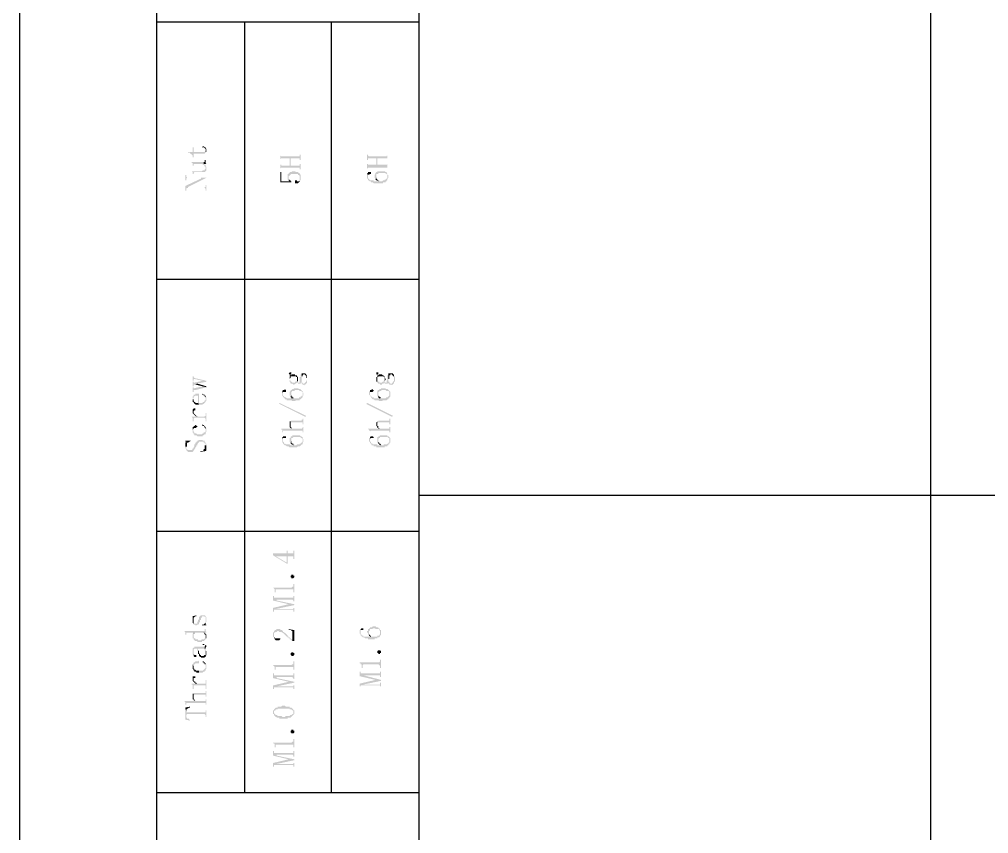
# Model space of a CAD drawing. Header units: inches. Extents: x 3613 to 8393, y -2205 to -794.
# Drawn here: x 7973.29 to 8020.65, y -1405.25 to -1365.45 of the extents above; entities that cross this region are included whole.
import ezdxf

# ---------------------------------------------------------------- set-up
doc = ezdxf.new("R2010")
doc.units = ezdxf.units.IN
doc.header["$MEASUREMENT"] = 0

msp = doc.modelspace()

# ---------------------------------------------------------------- hatches: boundary and pattern name
at = {"transparency": 33554559}
for points in [[(7981.527, -1371.923), (7981.527, -1371.968), (7981.617, -1371.968), (7981.617, -1372.013), (7981.662, -1372.013), (7981.707, -1372.059), (7981.707, -1372.059), (7981.752, -1372.104), (7981.752, -1372.194), (7981.798, -1372.194), (7981.798, -1372.013), (7982.339, -1372.013), (7982.384, -1371.968), (7982.384, -1371.833), (7982.384, -1371.878), (7982.384, -1371.878), (7982.339, -1371.923), (7981.798, -1371.923), (7981.798, -1371.698), (7981.752, -1371.698), (7981.752, -1371.923)], [(7982.204, -1371.698), (7982.294, -1371.698), (7982.339, -1371.743), (7982.339, -1371.743), (7982.384, -1371.788), (7982.384, -1371.968), (7982.384, -1371.923), (7982.429, -1371.923), (7982.429, -1371.833), (7982.429, -1371.788), (7982.384, -1371.743), (7982.384, -1371.698), (7982.339, -1371.698), (7982.294, -1371.652), (7982.249, -1371.652)], [(7986.04, -1372.059), (7986.04, -1372.329), (7986.04, -1372.284), (7986.04, -1372.284), (7986.085, -1372.239), (7986.491, -1372.239), (7986.491, -1372.6), (7986.536, -1372.239), (7986.988, -1372.239), (7986.988, -1372.284), (7986.988, -1372.329), (7987.033, -1372.329), (7987.033, -1372.059), (7986.988, -1372.059), (7986.988, -1372.104), (7986.988, -1372.149), (7986.085, -1372.149), (7986.04, -1372.104)], [(7990.282, -1372.059), (7990.282, -1372.329), (7990.328, -1372.329), (7990.328, -1372.239), (7990.734, -1372.239), (7990.734, -1372.555), (7990.779, -1372.239), (7991.275, -1372.239), (7991.275, -1372.329), (7991.275, -1372.059), (7991.275, -1372.104), (7991.23, -1372.104), (7991.23, -1372.149), (7990.373, -1372.149), (7990.328, -1372.104), (7990.328, -1372.059), (7990.328, -1372.059)], [(7981.707, -1372.42), (7981.707, -1372.465), (7981.752, -1372.465), (7981.752, -1372.51), (7981.752, -1372.6), (7981.798, -1372.6), (7981.798, -1372.555), (7981.798, -1372.51), (7982.249, -1372.51), (7982.249, -1372.555), (7982.294, -1372.555), (7982.339, -1372.6), (7982.339, -1372.645), (7982.339, -1372.645), (7982.384, -1372.69), (7982.384, -1372.736), (7982.384, -1372.555), (7982.339, -1372.555), (7982.294, -1372.51), (7982.294, -1372.42)], [(7981.707, -1372.871), (7981.707, -1372.871), (7981.752, -1372.916), (7981.752, -1372.961), (7981.752, -1373.006), (7981.798, -1373.006), (7981.798, -1372.961), (7981.798, -1372.961), (7981.843, -1372.916), (7982.339, -1372.916), (7982.384, -1372.871), (7982.384, -1372.871), (7982.429, -1372.826), (7982.429, -1372.736), (7982.429, -1372.645), (7982.384, -1372.645), (7982.384, -1372.6), (7982.384, -1372.555), (7982.384, -1372.736), (7982.384, -1372.736), (7982.339, -1372.781), (7982.339, -1372.826), (7982.249, -1372.826), (7982.204, -1372.871)], [(7982.294, -1372.42), (7982.294, -1372.51), (7982.429, -1372.51), (7982.384, -1372.465), (7982.384, -1372.42), (7982.384, -1372.329), (7982.339, -1372.329), (7982.339, -1372.375), (7982.339, -1372.42), (7982.339, -1372.42)], [(7986.04, -1372.51), (7986.04, -1372.781), (7986.04, -1372.736), (7986.04, -1372.736), (7986.085, -1372.69), (7986.988, -1372.69), (7986.988, -1372.781), (7987.033, -1372.781), (7987.033, -1372.51), (7986.988, -1372.51), (7986.988, -1372.555), (7986.988, -1372.6), (7986.536, -1372.6), (7986.536, -1372.239), (7986.491, -1372.6), (7986.085, -1372.6), (7986.085, -1372.555), (7986.04, -1372.555), (7986.04, -1372.51)], [(7990.282, -1372.51), (7990.282, -1372.736), (7990.328, -1372.736), (7990.328, -1372.69), (7991.275, -1372.69), (7991.275, -1372.736), (7991.275, -1372.51), (7991.275, -1372.51), (7991.23, -1372.555), (7990.779, -1372.555), (7990.779, -1372.239), (7990.734, -1372.555), (7990.328, -1372.555), (7990.328, -1372.51), (7990.328, -1372.51)], [(7981.391, -1373.052), (7981.391, -1373.322), (7981.437, -1373.322), (7981.437, -1373.232), (7981.437, -1373.232), (7981.482, -1373.187), (7982.159, -1373.187), (7982.159, -1373.232), (7982.429, -1373.187), (7981.482, -1373.187), (7981.437, -1373.142), (7981.437, -1373.052)], [(7986.04, -1372.916), (7986.04, -1373.413), (7986.582, -1373.413), (7986.582, -1373.367), (7986.536, -1373.367), (7986.536, -1373.322), (7986.491, -1373.367), (7986.085, -1373.367), (7986.085, -1372.916)], [(7986.401, -1373.142), (7986.401, -1373.187), (7986.401, -1373.277), (7986.401, -1373.277), (7986.446, -1373.322), (7986.446, -1373.142), (7986.446, -1373.097), (7986.491, -1373.097), (7986.491, -1373.052), (7986.536, -1373.052), (7986.536, -1373.006), (7986.898, -1373.006), (7986.898, -1373.052), (7986.943, -1373.052), (7986.988, -1373.097), (7986.988, -1373.142), (7986.988, -1373.322), (7987.033, -1373.322), (7987.033, -1373.232), (7987.033, -1373.142), (7987.033, -1373.052), (7987.033, -1373.052), (7986.988, -1373.006), (7986.988, -1372.961), (7986.943, -1372.961), (7986.898, -1372.916), (7986.807, -1372.916), (7986.762, -1372.871), (7986.627, -1372.871), (7986.582, -1372.916), (7986.491, -1372.916), (7986.491, -1372.961), (7986.446, -1372.961), (7986.446, -1373.006), (7986.401, -1373.006), (7986.401, -1373.097), (7986.401, -1373.097)], [(7990.282, -1372.961), (7990.328, -1373.097), (7990.328, -1373.052), (7990.328, -1373.052), (7990.373, -1373.006), (7990.373, -1373.006), (7990.418, -1373.052), (7990.418, -1373.006), (7990.463, -1373.006), (7990.463, -1372.961), (7990.463, -1372.916), (7990.328, -1372.916), (7990.328, -1372.961)], [(7990.282, -1373.097), (7990.282, -1373.187), (7990.282, -1373.232), (7990.328, -1373.232), (7990.328, -1373.322), (7990.373, -1373.322), (7990.418, -1373.367), (7990.463, -1373.367), (7990.463, -1373.413), (7990.553, -1373.413), (7990.598, -1373.458), (7991.05, -1373.458), (7991.05, -1373.413), (7991.185, -1373.413), (7991.185, -1373.367), (7991.23, -1373.367), (7991.23, -1373.322), (7991.275, -1373.322), (7991.275, -1373.142), (7991.275, -1373.187), (7991.275, -1373.187), (7991.23, -1373.232), (7991.23, -1373.232), (7991.185, -1373.277), (7991.14, -1373.277), (7991.14, -1373.322), (7991.05, -1373.322), (7991.005, -1373.367), (7990.869, -1373.367), (7990.869, -1373.322), (7990.824, -1373.322), (7990.824, -1373.367), (7990.598, -1373.367), (7990.598, -1373.322), (7990.418, -1373.322), (7990.418, -1373.277), (7990.373, -1373.277), (7990.373, -1373.232), (7990.328, -1373.232), (7990.328, -1373.142), (7990.328, -1373.097), (7990.282, -1372.961), (7990.282, -1373.052), (7990.282, -1373.052)], [(7990.644, -1373.142), (7990.644, -1373.187), (7990.644, -1373.187), (7990.689, -1373.232), (7990.689, -1373.277), (7990.689, -1373.277), (7990.734, -1373.142), (7990.734, -1373.097), (7990.734, -1373.006), (7990.824, -1373.006), (7990.824, -1372.961), (7991.185, -1372.961), (7991.185, -1373.006), (7991.23, -1373.006), (7991.275, -1373.052), (7991.275, -1373.097), (7991.275, -1373.277), (7991.275, -1373.232), (7991.321, -1373.187), (7991.321, -1373.142), (7991.321, -1373.052), (7991.275, -1373.052), (7991.275, -1373.006), (7991.275, -1373.006), (7991.23, -1372.961), (7991.23, -1372.916), (7991.185, -1372.916), (7991.14, -1372.871), (7990.779, -1372.871), (7990.779, -1372.916), (7990.734, -1372.916), (7990.689, -1372.961), (7990.689, -1373.006), (7990.644, -1373.052), (7990.644, -1373.097)], [(7990.689, -1373.277), (7990.734, -1373.322), (7990.779, -1373.322), (7990.824, -1373.367), (7990.824, -1373.322), (7990.824, -1373.322), (7990.779, -1373.277), (7990.779, -1373.277), (7990.734, -1373.232), (7990.734, -1373.142), (7990.734, -1373.142)], [(7981.391, -1373.593), (7981.391, -1373.819), (7981.437, -1373.819), (7981.437, -1373.729), (7981.437, -1373.729), (7981.482, -1373.683), (7981.527, -1373.638), (7982.429, -1373.187), (7982.159, -1373.232)], [(7981.482, -1373.683), (7982.339, -1373.683), (7982.384, -1373.729), (7982.384, -1373.819), (7982.429, -1373.819), (7982.429, -1373.548), (7982.384, -1373.548), (7982.384, -1373.638), (7982.339, -1373.638), (7982.339, -1373.683), (7981.527, -1373.683), (7981.527, -1373.638)], [(7986.446, -1373.322), (7986.446, -1373.322), (7986.491, -1373.367), (7986.491, -1373.367), (7986.536, -1373.322), (7986.491, -1373.322), (7986.491, -1373.277), (7986.446, -1373.277), (7986.446, -1373.187), (7986.446, -1373.187)], [(7986.762, -1373.413), (7986.762, -1373.458), (7986.898, -1373.458), (7986.943, -1373.413), (7986.943, -1373.413), (7986.988, -1373.367), (7986.988, -1373.187), (7986.988, -1373.232), (7986.988, -1373.322), (7986.988, -1373.322), (7986.943, -1373.367), (7986.852, -1373.367), (7986.852, -1373.322), (7986.762, -1373.322), (7986.762, -1373.367)], [(7981.752, -1382.89), (7981.752, -1383.116), (7981.798, -1383.116), (7981.798, -1383.071), (7981.798, -1383.026), (7981.843, -1383.026), (7982.249, -1383.116), (7982.249, -1383.116), (7982.429, -1383.161), (7982.429, -1383.116), (7981.843, -1382.981), (7981.843, -1382.981), (7981.798, -1382.935), (7981.798, -1382.89)], [(7981.752, -1383.161), (7981.752, -1383.387), (7981.798, -1383.387), (7981.798, -1383.342), (7981.798, -1383.297), (7981.888, -1383.297), (7981.978, -1383.251), (7982.429, -1383.161), (7982.249, -1383.116), (7981.843, -1383.206), (7981.798, -1383.206), (7981.798, -1383.161), (7981.798, -1383.161)], [(7986.446, -1382.755), (7986.446, -1382.755), (7986.491, -1382.8), (7986.491, -1382.845), (7986.536, -1382.89), (7986.536, -1382.8), (7986.536, -1382.8), (7986.582, -1382.755), (7986.582, -1382.71), (7986.491, -1382.71)], [(7986.491, -1383.161), (7986.536, -1383.206), (7986.536, -1383.251), (7986.627, -1383.251), (7986.672, -1383.297), (7986.717, -1383.297), (7986.762, -1383.251), (7986.807, -1383.251), (7986.852, -1383.206), (7986.898, -1383.206), (7986.898, -1383.251), (7987.033, -1383.251), (7987.033, -1383.206), (7987.078, -1383.206), (7987.078, -1383.251), (7987.078, -1383.251), (7987.123, -1383.297), (7987.168, -1383.297), (7987.213, -1383.342), (7987.213, -1383.297), (7987.259, -1383.297), (7987.304, -1383.251), (7987.304, -1383.251), (7987.349, -1383.206), (7987.349, -1383.161), (7987.349, -1383.026), (7987.349, -1382.981), (7987.349, -1382.89), (7987.349, -1382.845), (7987.349, -1383.026), (7987.349, -1383.071), (7987.304, -1383.116), (7987.304, -1383.161), (7987.304, -1383.161), (7987.259, -1383.206), (7987.259, -1383.206), (7987.213, -1383.251), (7987.123, -1383.251), (7987.123, -1383.206), (7987.078, -1383.206), (7987.078, -1383.161), (7987.078, -1382.755), (7987.033, -1382.8), (7987.033, -1382.89), (7987.033, -1382.935), (7986.988, -1382.935), (7986.988, -1383.026), (7986.988, -1383.071), (7986.988, -1383.161), (7986.988, -1383.206), (7986.898, -1383.206), (7986.898, -1383.161), (7986.852, -1383.161), (7986.852, -1383.026), (7986.852, -1383.071), (7986.852, -1383.116), (7986.852, -1383.116), (7986.807, -1383.161), (7986.762, -1383.161), (7986.762, -1383.206), (7986.627, -1383.206), (7986.582, -1383.161), (7986.536, -1383.161), (7986.536, -1383.116), (7986.536, -1383.116), (7986.491, -1383.071), (7986.491, -1383.026)], [(7986.491, -1383.026), (7986.491, -1383.071), (7986.491, -1383.161), (7986.491, -1383.026), (7986.491, -1383.026), (7986.536, -1382.981), (7986.536, -1382.935), (7986.536, -1382.935), (7986.582, -1382.89), (7986.807, -1382.89), (7986.807, -1382.935), (7986.852, -1382.935), (7986.852, -1383.026), (7986.852, -1383.161), (7986.898, -1383.116), (7986.898, -1383.026), (7986.898, -1382.935), (7986.898, -1382.935), (7986.852, -1382.89), (7986.852, -1382.845), (7986.762, -1382.845), (7986.762, -1382.8), (7986.582, -1382.8), (7986.582, -1382.845), (7986.536, -1382.845), (7986.536, -1382.8), (7986.536, -1382.89), (7986.491, -1382.89), (7986.491, -1382.935)], [(7987.078, -1382.755), (7987.078, -1383.161), (7987.078, -1383.116), (7987.078, -1383.026), (7987.078, -1382.981), (7987.078, -1382.89), (7987.123, -1382.89), (7987.123, -1382.845), (7987.123, -1382.845), (7987.168, -1382.8), (7987.213, -1382.8), (7987.259, -1382.845), (7987.259, -1382.845), (7987.304, -1382.89), (7987.304, -1382.981), (7987.349, -1382.981), (7987.349, -1383.026), (7987.349, -1382.845), (7987.304, -1382.845), (7987.304, -1382.8), (7987.304, -1382.8), (7987.259, -1382.755)], [(7990.734, -1382.755), (7990.734, -1382.8), (7990.734, -1382.8), (7990.779, -1382.845), (7990.779, -1382.89), (7990.779, -1382.8), (7990.824, -1382.8), (7990.824, -1382.755), (7990.824, -1382.71), (7990.734, -1382.71)], [(7990.734, -1383.026), (7990.734, -1383.071), (7990.734, -1383.161), (7990.779, -1383.161), (7990.779, -1383.026), (7990.779, -1382.935), (7990.824, -1382.935), (7990.824, -1382.89), (7991.05, -1382.89), (7991.095, -1382.935), (7991.095, -1382.935), (7991.14, -1382.981), (7991.14, -1383.026), (7991.14, -1383.161), (7991.14, -1383.116), (7991.14, -1383.116), (7991.185, -1383.071), (7991.185, -1383.026), (7991.185, -1383.026), (7991.14, -1382.981), (7991.14, -1382.935), (7991.14, -1382.89), (7991.095, -1382.89), (7991.095, -1382.845), (7991.05, -1382.845), (7991.005, -1382.8), (7990.869, -1382.8), (7990.824, -1382.845), (7990.779, -1382.845), (7990.779, -1382.8), (7990.779, -1382.89), (7990.779, -1382.935), (7990.734, -1382.935)], [(7990.779, -1383.161), (7990.779, -1383.206), (7990.779, -1383.206), (7990.824, -1383.251), (7990.914, -1383.251), (7990.914, -1383.297), (7991.005, -1383.297), (7991.005, -1383.251), (7991.095, -1383.251), (7991.095, -1383.206), (7991.14, -1383.206), (7991.14, -1383.251), (7991.275, -1383.251), (7991.321, -1383.206), (7991.321, -1383.251), (7991.366, -1383.251), (7991.366, -1383.297), (7991.456, -1383.297), (7991.456, -1383.342), (7991.501, -1383.297), (7991.546, -1383.297), (7991.546, -1383.251), (7991.591, -1383.251), (7991.591, -1383.206), (7991.591, -1383.161), (7991.636, -1383.161), (7991.636, -1383.026), (7991.636, -1382.981), (7991.636, -1382.89), (7991.591, -1382.89), (7991.591, -1382.845), (7991.591, -1383.026), (7991.591, -1383.116), (7991.591, -1383.116), (7991.546, -1383.161), (7991.546, -1383.206), (7991.501, -1383.206), (7991.501, -1383.251), (7991.411, -1383.251), (7991.366, -1383.206), (7991.366, -1383.161), (7991.321, -1383.161), (7991.321, -1382.755), (7991.321, -1382.8), (7991.321, -1382.8), (7991.275, -1382.845), (7991.275, -1382.89), (7991.275, -1382.935), (7991.275, -1383.026), (7991.275, -1383.071), (7991.275, -1383.071), (7991.23, -1383.116), (7991.23, -1383.161), (7991.23, -1383.206), (7991.185, -1383.206), (7991.14, -1383.161), (7991.14, -1383.026), (7991.14, -1383.071), (7991.14, -1383.071), (7991.095, -1383.116), (7991.095, -1383.161), (7991.05, -1383.161), (7991.005, -1383.206), (7990.869, -1383.206), (7990.869, -1383.161), (7990.824, -1383.161), (7990.779, -1383.116), (7990.779, -1383.026)], [(7991.321, -1382.755), (7991.321, -1383.161), (7991.321, -1383.116), (7991.321, -1383.026), (7991.366, -1383.026), (7991.366, -1382.981), (7991.366, -1382.89), (7991.366, -1382.845), (7991.411, -1382.845), (7991.411, -1382.8), (7991.501, -1382.8), (7991.501, -1382.845), (7991.546, -1382.845), (7991.546, -1382.89), (7991.591, -1382.89), (7991.591, -1382.981), (7991.591, -1383.026), (7991.591, -1382.845), (7991.591, -1382.8), (7991.546, -1382.8), (7991.546, -1382.755), (7991.366, -1382.755)], [(7981.752, -1383.432), (7981.752, -1383.658), (7981.798, -1383.658), (7981.798, -1383.612), (7981.798, -1383.567), (7981.888, -1383.567), (7982.429, -1383.432), (7982.249, -1383.387), (7981.843, -1383.477), (7981.798, -1383.477), (7981.798, -1383.432), (7981.798, -1383.432)], [(7981.888, -1383.297), (7982.249, -1383.387), (7982.249, -1383.387), (7982.429, -1383.432), (7982.429, -1383.387), (7981.978, -1383.251)], [(7986.13, -1383.612), (7986.175, -1383.748), (7986.175, -1383.703), (7986.175, -1383.658), (7986.311, -1383.658), (7986.311, -1383.612), (7986.311, -1383.567), (7986.311, -1383.567), (7986.266, -1383.522), (7986.266, -1383.522), (7986.221, -1383.567), (7986.175, -1383.567)], [(7986.491, -1383.748), (7986.491, -1383.838), (7986.536, -1383.838), (7986.536, -1383.883), (7986.536, -1383.928), (7986.582, -1383.748), (7986.582, -1383.658), (7986.582, -1383.658), (7986.627, -1383.612), (7986.717, -1383.612), (7986.762, -1383.567), (7986.943, -1383.567), (7986.988, -1383.612), (7987.078, -1383.612), (7987.078, -1383.658), (7987.123, -1383.658), (7987.123, -1383.748), (7987.123, -1383.928), (7987.123, -1383.838), (7987.168, -1383.838), (7987.168, -1383.748), (7987.168, -1383.703), (7987.168, -1383.703), (7987.123, -1383.658), (7987.123, -1383.612), (7987.078, -1383.612), (7987.078, -1383.567), (7987.033, -1383.567), (7987.033, -1383.522), (7986.943, -1383.522), (7986.898, -1383.477), (7986.717, -1383.477), (7986.672, -1383.522), (7986.627, -1383.522), (7986.582, -1383.567), (7986.536, -1383.567), (7986.536, -1383.612), (7986.536, -1383.612), (7986.491, -1383.658), (7986.491, -1383.703), (7986.491, -1383.703)], [(7990.418, -1383.612), (7990.418, -1383.748), (7990.418, -1383.703), (7990.418, -1383.658), (7990.553, -1383.658), (7990.598, -1383.612), (7990.598, -1383.567), (7990.553, -1383.567), (7990.553, -1383.522), (7990.508, -1383.522), (7990.508, -1383.567), (7990.418, -1383.567)], [(7990.779, -1383.748), (7990.779, -1383.838), (7990.779, -1383.883), (7990.824, -1383.883), (7990.824, -1383.928), (7990.824, -1383.748), (7990.824, -1383.658), (7990.869, -1383.658), (7990.869, -1383.612), (7990.959, -1383.612), (7991.005, -1383.567), (7991.185, -1383.567), (7991.23, -1383.612), (7991.321, -1383.612), (7991.366, -1383.658), (7991.366, -1383.748), (7991.366, -1383.928), (7991.411, -1383.883), (7991.411, -1383.838), (7991.411, -1383.748), (7991.411, -1383.703), (7991.411, -1383.658), (7991.411, -1383.658), (7991.366, -1383.612), (7991.366, -1383.612), (7991.321, -1383.567), (7991.321, -1383.567), (7991.275, -1383.522), (7991.185, -1383.522), (7991.185, -1383.477), (7990.959, -1383.477), (7990.959, -1383.522), (7990.869, -1383.522), (7990.869, -1383.567), (7990.824, -1383.567), (7990.779, -1383.612), (7990.779, -1383.703), (7990.779, -1383.703)], [(7981.752, -1383.883), (7981.752, -1384.019), (7981.752, -1383.974), (7981.798, -1383.974), (7981.798, -1383.928), (7981.798, -1383.883), (7981.843, -1383.883), (7981.888, -1383.838), (7982.023, -1383.838), (7982.023, -1384.199), (7982.068, -1384.289), (7982.249, -1384.289), (7982.249, -1384.244), (7982.294, -1384.244), (7982.339, -1384.199), (7982.339, -1384.199), (7982.384, -1384.154), (7982.384, -1384.109), (7982.429, -1384.109), (7982.429, -1384.019), (7982.429, -1383.974), (7982.429, -1383.928), (7982.384, -1383.883), (7982.384, -1383.838), (7982.384, -1383.974), (7982.384, -1384.064), (7982.339, -1384.064), (7982.339, -1384.109), (7982.339, -1384.109), (7982.294, -1384.154), (7982.249, -1384.154), (7982.249, -1384.199), (7982.068, -1384.199), (7982.068, -1383.748), (7981.888, -1383.748), (7981.888, -1383.793), (7981.798, -1383.793), (7981.798, -1383.838), (7981.798, -1383.838)], [(7981.752, -1384.019), (7981.752, -1384.109), (7981.752, -1384.154), (7981.798, -1384.154), (7981.798, -1384.199), (7981.843, -1384.199), (7981.843, -1384.244), (7981.888, -1384.244), (7981.888, -1384.289), (7982.068, -1384.289), (7982.023, -1384.199), (7981.888, -1384.199), (7981.888, -1384.154), (7981.843, -1384.154), (7981.798, -1384.109), (7981.798, -1384.019), (7981.752, -1384.019), (7981.752, -1383.883), (7981.752, -1383.928), (7981.752, -1383.974)], [(7982.204, -1383.793), (7982.294, -1383.793), (7982.294, -1383.838), (7982.339, -1383.838), (7982.339, -1383.883), (7982.339, -1383.883), (7982.384, -1383.928), (7982.384, -1383.974), (7982.384, -1383.838), (7982.339, -1383.838), (7982.339, -1383.793), (7982.294, -1383.793), (7982.249, -1383.748), (7982.249, -1383.748)], [(7986.13, -1383.703), (7986.13, -1383.793), (7986.13, -1383.838), (7986.13, -1383.838), (7986.175, -1383.883), (7986.175, -1383.928), (7986.221, -1383.928), (7986.221, -1383.974), (7986.266, -1383.974), (7986.266, -1384.019), (7986.356, -1384.019), (7986.356, -1384.064), (7986.582, -1384.064), (7986.627, -1384.109), (7986.762, -1384.109), (7986.807, -1384.064), (7986.988, -1384.064), (7986.988, -1384.019), (7987.033, -1384.019), (7987.078, -1383.974), (7987.078, -1383.974), (7987.123, -1383.928), (7987.123, -1383.748), (7987.123, -1383.793), (7987.123, -1383.838), (7987.078, -1383.838), (7987.078, -1383.883), (7987.033, -1383.883), (7987.033, -1383.928), (7986.943, -1383.928), (7986.943, -1383.974), (7986.717, -1383.974), (7986.672, -1383.928), (7986.672, -1383.974), (7986.356, -1383.974), (7986.311, -1383.928), (7986.266, -1383.928), (7986.221, -1383.883), (7986.221, -1383.883), (7986.175, -1383.838), (7986.175, -1383.748), (7986.175, -1383.748), (7986.13, -1383.612)], [(7986.536, -1383.928), (7986.582, -1383.928), (7986.582, -1383.974), (7986.672, -1383.974), (7986.672, -1383.928), (7986.627, -1383.928), (7986.627, -1383.883), (7986.582, -1383.883), (7986.582, -1383.793), (7986.582, -1383.748)], [(7990.373, -1383.703), (7990.373, -1383.793), (7990.373, -1383.793), (7990.418, -1383.838), (7990.418, -1383.883), (7990.463, -1383.883), (7990.463, -1383.928), (7990.463, -1383.928), (7990.508, -1383.974), (7990.508, -1383.974), (7990.553, -1384.019), (7990.598, -1384.019), (7990.644, -1384.064), (7990.824, -1384.064), (7990.869, -1384.109), (7991.005, -1384.109), (7991.05, -1384.064), (7991.23, -1384.064), (7991.275, -1384.019), (7991.321, -1384.019), (7991.321, -1383.974), (7991.366, -1383.974), (7991.366, -1383.928), (7991.366, -1383.748), (7991.366, -1383.793), (7991.366, -1383.838), (7991.366, -1383.838), (7991.321, -1383.883), (7991.321, -1383.883), (7991.275, -1383.928), (7991.23, -1383.928), (7991.185, -1383.974), (7990.959, -1383.974), (7990.959, -1383.928), (7990.914, -1383.974), (7990.598, -1383.974), (7990.598, -1383.928), (7990.508, -1383.928), (7990.508, -1383.883), (7990.463, -1383.883), (7990.463, -1383.838), (7990.418, -1383.838), (7990.418, -1383.748), (7990.418, -1383.612), (7990.418, -1383.612), (7990.373, -1383.658)], [(7990.824, -1383.928), (7990.824, -1383.928), (7990.869, -1383.974), (7990.914, -1383.974), (7990.959, -1383.928), (7990.914, -1383.928), (7990.869, -1383.883), (7990.869, -1383.883), (7990.824, -1383.838), (7990.824, -1383.793), (7990.824, -1383.748)], [(7981.752, -1384.605), (7981.752, -1384.651), (7981.752, -1384.696), (7981.798, -1384.741), (7981.798, -1384.605), (7981.798, -1384.605), (7981.843, -1384.56), (7981.888, -1384.56), (7981.888, -1384.515), (7981.888, -1384.47), (7981.798, -1384.47), (7981.752, -1384.515), (7981.752, -1384.56)], [(7987.304, -1384.831), (7987.259, -1384.876), (7985.995, -1384.244), (7985.995, -1384.199)], [(7991.546, -1384.831), (7991.501, -1384.876), (7990.237, -1384.244), (7990.282, -1384.199)], [(7981.707, -1384.876), (7981.707, -1384.876), (7981.752, -1384.921), (7981.752, -1384.966), (7981.752, -1385.057), (7981.752, -1385.102), (7981.798, -1385.102), (7981.798, -1384.966), (7981.798, -1384.966), (7981.843, -1384.921), (7982.339, -1384.921), (7982.384, -1384.966), (7982.384, -1385.102), (7982.429, -1385.102), (7982.429, -1384.696), (7982.384, -1384.696), (7982.384, -1384.831), (7982.339, -1384.831), (7982.339, -1384.876), (7982.023, -1384.876), (7981.978, -1384.831), (7981.933, -1384.831), (7981.933, -1384.876)], [(7981.798, -1384.741), (7981.798, -1384.741), (7981.843, -1384.786), (7981.843, -1384.786), (7981.888, -1384.831), (7981.888, -1384.831), (7981.933, -1384.876), (7981.933, -1384.831), (7981.933, -1384.831), (7981.888, -1384.786), (7981.888, -1384.786), (7981.843, -1384.741), (7981.843, -1384.741), (7981.798, -1384.696), (7981.798, -1384.651), (7981.798, -1384.605)], [(7986.536, -1385.102), (7986.536, -1385.237), (7986.536, -1385.192), (7986.536, -1385.147), (7987.123, -1385.147), (7987.123, -1385.237), (7987.168, -1385.237), (7987.168, -1384.966), (7987.123, -1384.966), (7987.123, -1385.012), (7987.078, -1385.012), (7987.078, -1385.057), (7986.582, -1385.057)], [(7990.779, -1385.102), (7990.779, -1385.237), (7990.779, -1385.192), (7990.779, -1385.192), (7990.824, -1385.147), (7991.366, -1385.147), (7991.366, -1385.237), (7991.411, -1385.237), (7991.411, -1384.966), (7991.366, -1384.966), (7991.366, -1385.012), (7991.366, -1385.057), (7990.824, -1385.057), (7990.824, -1385.102)], [(7981.752, -1385.508), (7981.752, -1385.598), (7981.752, -1385.643), (7981.752, -1385.508), (7981.752, -1385.508), (7981.798, -1385.463), (7981.798, -1385.418), (7981.933, -1385.418), (7981.933, -1385.373), (7981.978, -1385.373), (7981.978, -1385.327), (7981.933, -1385.327), (7981.933, -1385.282), (7981.888, -1385.282), (7981.843, -1385.327), (7981.798, -1385.327), (7981.798, -1385.373), (7981.752, -1385.373), (7981.752, -1385.463), (7981.752, -1385.463)], [(7981.752, -1385.643), (7981.798, -1385.689), (7981.798, -1385.734), (7981.843, -1385.734), (7981.843, -1385.779), (7981.933, -1385.779), (7981.978, -1385.824), (7982.249, -1385.824), (7982.249, -1385.779), (7982.294, -1385.779), (7982.339, -1385.734), (7982.384, -1385.734), (7982.384, -1385.689), (7982.384, -1385.643), (7982.429, -1385.598), (7982.429, -1385.508), (7982.429, -1385.418), (7982.384, -1385.418), (7982.384, -1385.373), (7982.384, -1385.508), (7982.384, -1385.553), (7982.384, -1385.598), (7982.339, -1385.643), (7982.294, -1385.643), (7982.294, -1385.689), (7982.249, -1385.689), (7982.204, -1385.734), (7981.978, -1385.734), (7981.933, -1385.689), (7981.843, -1385.689), (7981.843, -1385.643), (7981.798, -1385.643), (7981.798, -1385.598), (7981.798, -1385.553), (7981.752, -1385.508)], [(7982.204, -1385.282), (7982.204, -1385.282), (7982.249, -1385.327), (7982.294, -1385.327), (7982.339, -1385.373), (7982.339, -1385.418), (7982.384, -1385.463), (7982.384, -1385.508), (7982.384, -1385.373), (7982.339, -1385.327), (7982.339, -1385.327), (7982.294, -1385.282), (7982.249, -1385.282), (7982.204, -1385.237)], [(7986.085, -1385.463), (7986.085, -1385.508), (7986.13, -1385.508), (7986.13, -1385.553), (7986.13, -1385.643), (7986.175, -1385.643), (7986.175, -1385.598), (7986.175, -1385.553), (7987.123, -1385.553), (7987.123, -1385.643), (7987.168, -1385.643), (7987.168, -1385.373), (7987.123, -1385.373), (7987.123, -1385.418), (7987.123, -1385.418), (7987.078, -1385.463), (7986.627, -1385.463), (7986.582, -1385.418), (7986.582, -1385.463)], [(7986.491, -1385.237), (7986.491, -1385.282), (7986.491, -1385.373), (7986.491, -1385.373), (7986.536, -1385.418), (7986.536, -1385.418), (7986.582, -1385.463), (7986.582, -1385.418), (7986.582, -1385.373), (7986.536, -1385.373), (7986.536, -1385.327), (7986.536, -1385.102), (7986.491, -1385.102), (7986.491, -1385.147), (7986.491, -1385.192)], [(7990.328, -1385.463), (7990.328, -1385.463), (7990.373, -1385.508), (7990.373, -1385.553), (7990.418, -1385.553), (7990.418, -1385.643), (7990.418, -1385.598), (7990.418, -1385.598), (7990.463, -1385.553), (7991.366, -1385.553), (7991.366, -1385.643), (7991.411, -1385.643), (7991.411, -1385.373), (7991.366, -1385.373), (7991.366, -1385.418), (7991.366, -1385.463), (7990.869, -1385.463), (7990.869, -1385.418), (7990.869, -1385.463)], [(7990.734, -1385.237), (7990.734, -1385.282), (7990.734, -1385.327), (7990.779, -1385.373), (7990.779, -1385.418), (7990.824, -1385.418), (7990.824, -1385.463), (7990.869, -1385.463), (7990.869, -1385.418), (7990.824, -1385.418), (7990.824, -1385.373), (7990.824, -1385.327), (7990.779, -1385.327), (7990.779, -1385.102), (7990.779, -1385.102), (7990.734, -1385.147), (7990.734, -1385.192)], [(7986.13, -1385.869), (7986.175, -1386.004), (7986.175, -1385.959), (7986.175, -1385.914), (7986.311, -1385.914), (7986.311, -1385.869), (7986.311, -1385.824), (7986.175, -1385.824), (7986.175, -1385.869)], [(7986.13, -1386.004), (7986.13, -1386.095), (7986.13, -1386.14), (7986.175, -1386.14), (7986.175, -1386.185), (7986.175, -1386.185), (7986.221, -1386.23), (7986.221, -1386.23), (7986.266, -1386.275), (7986.311, -1386.275), (7986.356, -1386.32), (7986.446, -1386.32), (7986.491, -1386.366), (7986.852, -1386.366), (7986.898, -1386.32), (7986.988, -1386.32), (7987.033, -1386.275), (7987.033, -1386.275), (7987.078, -1386.23), (7987.123, -1386.23), (7987.123, -1386.05), (7987.123, -1386.095), (7987.123, -1386.095), (7987.078, -1386.14), (7987.078, -1386.14), (7987.033, -1386.185), (7986.988, -1386.185), (7986.988, -1386.23), (7986.852, -1386.23), (7986.807, -1386.275), (7986.717, -1386.275), (7986.717, -1386.23), (7986.672, -1386.23), (7986.672, -1386.275), (7986.536, -1386.275), (7986.491, -1386.23), (7986.311, -1386.23), (7986.266, -1386.185), (7986.221, -1386.185), (7986.221, -1386.14), (7986.175, -1386.095), (7986.175, -1386.05), (7986.175, -1386.004), (7986.13, -1385.869), (7986.13, -1385.914), (7986.13, -1385.959)], [(7986.491, -1386.004), (7986.491, -1386.095), (7986.491, -1386.095), (7986.536, -1386.14), (7986.536, -1386.185), (7986.536, -1386.185), (7986.582, -1386.004), (7986.582, -1385.959), (7986.582, -1385.914), (7986.627, -1385.914), (7986.672, -1385.869), (7987.033, -1385.869), (7987.033, -1385.914), (7987.078, -1385.914), (7987.123, -1385.959), (7987.123, -1386.185), (7987.123, -1386.14), (7987.123, -1386.14), (7987.168, -1386.095), (7987.168, -1386.004), (7987.168, -1385.959), (7987.123, -1385.959), (7987.123, -1385.869), (7987.078, -1385.869), (7987.078, -1385.824), (7987.033, -1385.824), (7986.988, -1385.779), (7986.627, -1385.779), (7986.627, -1385.824), (7986.582, -1385.824), (7986.536, -1385.869), (7986.536, -1385.914), (7986.491, -1385.914)], [(7990.373, -1386.004), (7990.373, -1386.095), (7990.418, -1386.095), (7990.418, -1386.14), (7990.418, -1386.14), (7990.463, -1386.185), (7990.463, -1386.23), (7990.508, -1386.23), (7990.508, -1386.275), (7990.598, -1386.275), (7990.598, -1386.32), (7990.734, -1386.32), (7990.734, -1386.366), (7991.14, -1386.366), (7991.14, -1386.32), (7991.275, -1386.32), (7991.275, -1386.275), (7991.321, -1386.275), (7991.321, -1386.23), (7991.366, -1386.23), (7991.366, -1386.05), (7991.366, -1386.095), (7991.366, -1386.14), (7991.321, -1386.14), (7991.321, -1386.185), (7991.275, -1386.185), (7991.23, -1386.23), (7991.095, -1386.23), (7991.095, -1386.275), (7991.005, -1386.275), (7990.959, -1386.23), (7990.959, -1386.23), (7990.914, -1386.275), (7990.779, -1386.275), (7990.779, -1386.23), (7990.553, -1386.23), (7990.553, -1386.185), (7990.508, -1386.185), (7990.463, -1386.14), (7990.463, -1386.095), (7990.418, -1386.095), (7990.418, -1386.05), (7990.418, -1385.869), (7990.418, -1385.914), (7990.373, -1385.914), (7990.373, -1385.959)], [(7990.418, -1385.869), (7990.418, -1386.004), (7990.418, -1385.959), (7990.418, -1385.959), (7990.463, -1385.914), (7990.598, -1385.914), (7990.598, -1385.869), (7990.598, -1385.869), (7990.553, -1385.824), (7990.463, -1385.824)], [(7990.779, -1386.004), (7990.779, -1386.095), (7990.779, -1386.14), (7990.779, -1386.14), (7990.824, -1386.185), (7990.824, -1386.004), (7990.824, -1385.959), (7990.824, -1385.959), (7990.869, -1385.914), (7990.914, -1385.914), (7990.914, -1385.869), (7991.275, -1385.869), (7991.321, -1385.914), (7991.366, -1385.914), (7991.366, -1385.959), (7991.366, -1386.185), (7991.411, -1386.14), (7991.411, -1386.095), (7991.411, -1386.004), (7991.411, -1385.959), (7991.411, -1385.914), (7991.366, -1385.869), (7991.366, -1385.869), (7991.321, -1385.824), (7991.275, -1385.824), (7991.275, -1385.779), (7990.914, -1385.779), (7990.869, -1385.824), (7990.824, -1385.824), (7990.824, -1385.869), (7990.779, -1385.869), (7990.779, -1385.914)], [(7981.391, -1386.32), (7981.391, -1386.411), (7981.391, -1386.411), (7981.437, -1386.456), (7981.437, -1386.501), (7981.437, -1386.501), (7981.482, -1386.546), (7981.482, -1386.546), (7981.527, -1386.591), (7981.752, -1386.591), (7981.798, -1386.546), (7981.798, -1386.501), (7981.843, -1386.501), (7981.843, -1386.456), (7981.843, -1386.456), (7981.888, -1386.411), (7981.888, -1386.366), (7981.933, -1386.32), (7981.933, -1386.275), (7981.978, -1386.275), (7981.978, -1386.185), (7982.023, -1386.185), (7982.023, -1386.14), (7982.068, -1386.14), (7982.068, -1386.095), (7982.294, -1386.095), (7982.294, -1386.14), (7982.339, -1386.14), (7982.339, -1386.185), (7982.384, -1386.185), (7982.384, -1386.275), (7982.384, -1386.456), (7982.384, -1386.411), (7982.429, -1386.366), (7982.429, -1386.275), (7982.429, -1386.185), (7982.384, -1386.185), (7982.384, -1386.14), (7982.384, -1386.14), (7982.339, -1386.095), (7982.339, -1386.05), (7982.249, -1386.05), (7982.249, -1386.004), (7982.068, -1386.004), (7982.023, -1386.05), (7981.978, -1386.05), (7981.978, -1386.095), (7981.933, -1386.095), (7981.933, -1386.14), (7981.888, -1386.14), (7981.888, -1386.23), (7981.843, -1386.23), (7981.843, -1386.32), (7981.798, -1386.366), (7981.798, -1386.411), (7981.752, -1386.411), (7981.752, -1386.456), (7981.752, -1386.456), (7981.707, -1386.501), (7981.527, -1386.501), (7981.482, -1386.456), (7981.437, -1386.456), (7981.437, -1386.366), (7981.437, -1386.185), (7981.391, -1386.185), (7981.391, -1386.275), (7981.391, -1386.275)], [(7981.391, -1386.05), (7981.391, -1386.095), (7981.437, -1386.095), (7981.437, -1386.275), (7981.437, -1386.185), (7981.482, -1386.185), (7981.482, -1386.14), (7981.527, -1386.14), (7981.572, -1386.095), (7981.617, -1386.095), (7981.662, -1386.05), (7981.617, -1386.05)], [(7982.114, -1386.591), (7982.114, -1386.591), (7982.429, -1386.546), (7982.429, -1386.546), (7982.384, -1386.501), (7982.384, -1386.366), (7982.384, -1386.411), (7982.339, -1386.411), (7982.339, -1386.456), (7982.294, -1386.456), (7982.294, -1386.501), (7982.294, -1386.501), (7982.249, -1386.546), (7982.159, -1386.546)], [(7986.536, -1386.185), (7986.582, -1386.185), (7986.582, -1386.23), (7986.627, -1386.23), (7986.672, -1386.275), (7986.672, -1386.185), (7986.627, -1386.185), (7986.582, -1386.14), (7986.582, -1386.095), (7986.582, -1386.004)], [(7990.824, -1386.185), (7990.824, -1386.185), (7990.869, -1386.23), (7990.869, -1386.23), (7990.914, -1386.275), (7990.959, -1386.23), (7990.914, -1386.185), (7990.869, -1386.185), (7990.869, -1386.14), (7990.869, -1386.14), (7990.824, -1386.095), (7990.824, -1386.004)], [(7985.679, -1391.556), (7985.679, -1391.646), (7986.356, -1392.052), (7986.401, -1392.052), (7986.401, -1391.691), (7986.672, -1391.691), (7986.672, -1391.827), (7986.717, -1391.827), (7986.717, -1391.42), (7986.672, -1391.42), (7986.672, -1391.511), (7986.672, -1391.556), (7986.401, -1391.556), (7986.401, -1391.42), (7986.356, -1391.42), (7986.356, -1392.007), (7985.814, -1391.691), (7985.814, -1391.691)], [(7985.679, -1391.556), (7985.814, -1391.691), (7986.356, -1391.691), (7986.356, -1392.007), (7986.356, -1391.556)], [(7985.679, -1393.226), (7985.679, -1393.226), (7985.724, -1393.271), (7985.724, -1393.271), (7985.769, -1393.316), (7985.769, -1393.361), (7985.769, -1393.451), (7985.814, -1393.451), (7985.814, -1393.316), (7986.672, -1393.316), (7986.672, -1393.361), (7986.672, -1393.451), (7986.717, -1393.451), (7986.717, -1393.045), (7986.672, -1393.045), (7986.672, -1393.135), (7986.672, -1393.18), (7986.627, -1393.18), (7986.582, -1393.226)], [(7986.717, -1392.684), (7986.717, -1392.729), (7986.717, -1392.729), (7986.672, -1392.774), (7986.582, -1392.774), (7986.582, -1392.729), (7986.536, -1392.729), (7986.536, -1392.684), (7986.536, -1392.639), (7986.582, -1392.639), (7986.582, -1392.594), (7986.672, -1392.594), (7986.672, -1392.639), (7986.717, -1392.639), (7986.717, -1392.684)], [(7985.679, -1393.632), (7985.679, -1393.857), (7986.446, -1394.038), (7986.446, -1394.038), (7986.717, -1394.083), (7986.717, -1394.038), (7985.86, -1393.857), (7985.86, -1393.812), (7985.769, -1393.722), (7985.724, -1393.722), (7985.724, -1393.632)], [(7985.769, -1393.722), (7985.86, -1393.812), (7986.627, -1393.812), (7986.672, -1393.857), (7986.672, -1393.903), (7986.717, -1393.903), (7986.717, -1393.632), (7986.672, -1393.632), (7986.672, -1393.677), (7986.672, -1393.722), (7986.627, -1393.722)], [(7985.679, -1394.219), (7985.679, -1394.399), (7985.724, -1394.399), (7985.724, -1394.354), (7985.724, -1394.309), (7985.769, -1394.309), (7985.86, -1394.264), (7986.717, -1394.083), (7986.446, -1394.038)], [(7985.769, -1394.309), (7986.672, -1394.309), (7986.672, -1394.399), (7986.717, -1394.399), (7986.717, -1394.219), (7986.672, -1394.219), (7986.672, -1394.264), (7985.86, -1394.264)], [(7981.752, -1394.625), (7981.752, -1394.67), (7981.798, -1394.986), (7981.798, -1394.805), (7981.798, -1394.76), (7981.798, -1394.715), (7981.843, -1394.67), (7981.843, -1394.67), (7981.888, -1394.625), (7981.933, -1394.625), (7981.933, -1394.58)], [(7981.752, -1394.805), (7981.752, -1394.896), (7981.752, -1394.941), (7981.798, -1394.986), (7981.752, -1394.67), (7981.752, -1394.715)], [(7981.798, -1394.986), (7981.798, -1395.031), (7981.888, -1395.031), (7981.888, -1395.076), (7981.933, -1395.076), (7981.978, -1395.031), (7982.023, -1395.031), (7982.068, -1394.986), (7982.068, -1394.941), (7982.068, -1394.941), (7982.114, -1394.896), (7982.114, -1394.85), (7982.114, -1394.805), (7982.159, -1394.805), (7982.159, -1394.715), (7982.159, -1394.715), (7982.204, -1394.67), (7982.204, -1394.625), (7982.339, -1394.625), (7982.339, -1394.67), (7982.384, -1394.67), (7982.384, -1394.715), (7982.384, -1394.986), (7982.384, -1394.941), (7982.429, -1394.896), (7982.429, -1394.805), (7982.429, -1394.67), (7982.384, -1394.67), (7982.384, -1394.625), (7982.384, -1394.625), (7982.339, -1394.58), (7982.159, -1394.58), (7982.114, -1394.625), (7982.114, -1394.625), (7982.068, -1394.67), (7982.068, -1394.715), (7982.068, -1394.76), (7982.023, -1394.805), (7982.023, -1394.85), (7982.023, -1394.896), (7981.978, -1394.896), (7981.978, -1394.986), (7981.843, -1394.986), (7981.798, -1394.941), (7981.798, -1394.896), (7981.798, -1394.805)], [(7982.204, -1395.031), (7982.204, -1395.076), (7982.429, -1395.076), (7982.429, -1395.031), (7982.384, -1395.031), (7982.384, -1394.805), (7982.384, -1394.85), (7982.384, -1394.941), (7982.384, -1394.941), (7982.339, -1394.986), (7982.339, -1394.986), (7982.294, -1395.031), (7982.249, -1395.031)], [(7981.346, -1395.347), (7981.346, -1395.347), (7981.391, -1395.392), (7981.391, -1395.437), (7981.391, -1395.527), (7981.437, -1395.527), (7981.437, -1395.437), (7981.843, -1395.437), (7981.843, -1395.482), (7981.843, -1395.437), (7982.429, -1395.437), (7982.429, -1395.392), (7982.429, -1395.392), (7982.384, -1395.347), (7982.384, -1395.302), (7982.384, -1395.257), (7982.339, -1395.257), (7982.339, -1395.302), (7982.339, -1395.347), (7982.294, -1395.347)], [(7985.679, -1395.527), (7985.679, -1395.572), (7985.679, -1395.618), (7985.724, -1395.663), (7985.724, -1395.527), (7985.724, -1395.437), (7985.769, -1395.437), (7985.814, -1395.392), (7985.86, -1395.392), (7985.905, -1395.347), (7985.95, -1395.347), (7985.995, -1395.392), (7986.085, -1395.392), (7986.13, -1395.437), (7986.175, -1395.437), (7986.221, -1395.482), (7986.221, -1395.482), (7986.266, -1395.527), (7986.266, -1395.527), (7986.311, -1395.572), (7986.311, -1395.572), (7986.356, -1395.618), (7986.356, -1395.618), (7986.401, -1395.663), (7986.446, -1395.663), (7986.446, -1395.708), (7986.491, -1395.708), (7986.491, -1395.753), (7986.536, -1395.753), (7986.582, -1395.798), (7986.582, -1395.798), (7986.627, -1395.843), (7986.627, -1395.753), (7986.582, -1395.753), (7986.536, -1395.708), (7986.491, -1395.708), (7986.491, -1395.663), (7986.491, -1395.663), (7986.446, -1395.618), (7986.401, -1395.618), (7986.401, -1395.572), (7986.401, -1395.572), (7986.356, -1395.527), (7986.356, -1395.527), (7986.311, -1395.482), (7986.311, -1395.482), (7986.266, -1395.437), (7986.221, -1395.437), (7986.221, -1395.392), (7986.175, -1395.392), (7986.175, -1395.347), (7986.13, -1395.347), (7986.13, -1395.302), (7986.04, -1395.302), (7986.04, -1395.257), (7985.86, -1395.257), (7985.814, -1395.302), (7985.769, -1395.302), (7985.769, -1395.347), (7985.724, -1395.347), (7985.724, -1395.392), (7985.724, -1395.392), (7985.679, -1395.437), (7985.679, -1395.482), (7985.679, -1395.482)], [(7986.446, -1395.257), (7986.446, -1395.302), (7986.582, -1395.302), (7986.582, -1395.347), (7986.627, -1395.347), (7986.627, -1395.843), (7986.717, -1395.843), (7986.717, -1395.302)], [(7989.921, -1395.392), (7989.921, -1395.437), (7989.921, -1395.482), (7989.967, -1395.527), (7989.967, -1395.572), (7990.012, -1395.572), (7990.012, -1395.618), (7990.057, -1395.618), (7990.057, -1395.663), (7990.147, -1395.663), (7990.192, -1395.708), (7990.328, -1395.708), (7990.328, -1395.753), (7990.644, -1395.753), (7990.644, -1395.708), (7990.779, -1395.708), (7990.779, -1395.663), (7990.869, -1395.663), (7990.869, -1395.618), (7990.914, -1395.618), (7990.914, -1395.572), (7990.914, -1395.437), (7990.914, -1395.527), (7990.869, -1395.527), (7990.869, -1395.572), (7990.779, -1395.572), (7990.779, -1395.618), (7990.102, -1395.618), (7990.102, -1395.572), (7990.057, -1395.572), (7990.012, -1395.527), (7990.012, -1395.527), (7989.967, -1395.482), (7989.967, -1395.437), (7989.967, -1395.257), (7989.921, -1395.302), (7989.921, -1395.347)], [(7989.967, -1395.257), (7989.967, -1395.392), (7989.967, -1395.302), (7990.102, -1395.302), (7990.102, -1395.211), (7990.012, -1395.211)], [(7990.282, -1395.392), (7990.282, -1395.437), (7990.328, -1395.437), (7990.328, -1395.527), (7990.328, -1395.527), (7990.373, -1395.572), (7990.373, -1395.392), (7990.373, -1395.347), (7990.373, -1395.347), (7990.418, -1395.302), (7990.418, -1395.257), (7990.553, -1395.257), (7990.553, -1395.211), (7990.689, -1395.211), (7990.689, -1395.257), (7990.869, -1395.257), (7990.869, -1395.302), (7990.869, -1395.302), (7990.914, -1395.347), (7990.914, -1395.572), (7990.959, -1395.527), (7990.959, -1395.437), (7990.959, -1395.392), (7990.959, -1395.302), (7990.914, -1395.302), (7990.914, -1395.257), (7990.914, -1395.257), (7990.869, -1395.211), (7990.824, -1395.211), (7990.824, -1395.166), (7990.734, -1395.166), (7990.689, -1395.121), (7990.553, -1395.121), (7990.508, -1395.166), (7990.418, -1395.166), (7990.418, -1395.211), (7990.373, -1395.211), (7990.373, -1395.257), (7990.328, -1395.257), (7990.328, -1395.302), (7990.328, -1395.347), (7990.282, -1395.347)], [(7990.373, -1395.572), (7990.373, -1395.572), (7990.418, -1395.618), (7990.463, -1395.618), (7990.463, -1395.572), (7990.418, -1395.572), (7990.418, -1395.527), (7990.373, -1395.527), (7990.373, -1395.482), (7990.373, -1395.392)], [(7981.752, -1395.618), (7981.752, -1395.663), (7981.752, -1395.708), (7981.798, -1395.708), (7981.798, -1395.753), (7981.798, -1395.753), (7981.843, -1395.798), (7981.843, -1395.798), (7981.888, -1395.843), (7981.978, -1395.843), (7981.978, -1395.888), (7982.204, -1395.888), (7982.204, -1395.843), (7982.294, -1395.843), (7982.339, -1395.798), (7982.339, -1395.798), (7982.384, -1395.753), (7982.384, -1395.618), (7982.384, -1395.663), (7982.384, -1395.663), (7982.339, -1395.708), (7982.339, -1395.708), (7982.294, -1395.753), (7982.204, -1395.753), (7982.159, -1395.798), (7982.023, -1395.798), (7982.023, -1395.753), (7981.888, -1395.753), (7981.888, -1395.708), (7981.843, -1395.708), (7981.798, -1395.663), (7981.798, -1395.482), (7981.752, -1395.482), (7981.752, -1395.527), (7981.752, -1395.572)], [(7981.798, -1395.482), (7981.798, -1395.572), (7981.798, -1395.482), (7981.843, -1395.482), (7981.843, -1395.437), (7981.798, -1395.437)], [(7982.294, -1395.437), (7982.339, -1395.482), (7982.339, -1395.527), (7982.384, -1395.527), (7982.384, -1395.753), (7982.384, -1395.708), (7982.429, -1395.708), (7982.429, -1395.663), (7982.429, -1395.618), (7982.429, -1395.572), (7982.429, -1395.527), (7982.384, -1395.482), (7982.384, -1395.482), (7982.339, -1395.437)], [(7985.724, -1395.663), (7985.724, -1395.708), (7985.769, -1395.708), (7985.769, -1395.753), (7985.769, -1395.753), (7985.814, -1395.798), (7985.995, -1395.798), (7986.04, -1395.753), (7986.04, -1395.708), (7985.769, -1395.708), (7985.769, -1395.663), (7985.724, -1395.663), (7985.724, -1395.572), (7985.724, -1395.572)], [(7981.752, -1396.34), (7981.752, -1396.385), (7981.752, -1396.475), (7981.752, -1396.475), (7981.798, -1396.52), (7981.798, -1396.34), (7981.798, -1396.249), (7981.798, -1396.249), (7981.843, -1396.204), (7981.978, -1396.204), (7981.978, -1396.295), (7982.023, -1396.34), (7982.023, -1396.385), (7982.023, -1396.204), (7982.294, -1396.204), (7982.339, -1396.249), (7982.339, -1396.295), (7982.384, -1396.295), (7982.384, -1396.385), (7982.384, -1396.43), (7982.384, -1396.249), (7982.384, -1396.249), (7982.339, -1396.204), (7982.339, -1396.114), (7981.843, -1396.114), (7981.843, -1396.159), (7981.798, -1396.159), (7981.752, -1396.204)], [(7981.798, -1396.52), (7981.798, -1396.565), (7981.798, -1396.565), (7981.843, -1396.611), (7981.933, -1396.611), (7981.933, -1396.565), (7981.933, -1396.52), (7981.843, -1396.52), (7981.798, -1396.475), (7981.798, -1396.34)], [(7982.023, -1396.385), (7982.023, -1396.475), (7982.068, -1396.475), (7982.068, -1396.52), (7982.068, -1396.565), (7982.068, -1396.565), (7982.114, -1396.611), (7982.159, -1396.611), (7982.159, -1396.656), (7982.339, -1396.656), (7982.339, -1396.611), (7982.384, -1396.611), (7982.384, -1396.565), (7982.384, -1396.565), (7982.429, -1396.52), (7982.429, -1396.43), (7982.429, -1396.385), (7982.429, -1396.34), (7982.384, -1396.295), (7982.384, -1396.475), (7982.384, -1396.52), (7982.339, -1396.52), (7982.294, -1396.565), (7982.159, -1396.565), (7982.159, -1396.52), (7982.114, -1396.52), (7982.114, -1396.475), (7982.114, -1396.475), (7982.068, -1396.43), (7982.068, -1396.385), (7982.068, -1396.34), (7982.023, -1396.295), (7982.023, -1396.204)], [(7982.249, -1395.979), (7982.249, -1396.024), (7982.339, -1396.024), (7982.384, -1396.069), (7982.384, -1396.204), (7982.384, -1396.159), (7982.384, -1396.159), (7982.429, -1396.114), (7982.429, -1396.069), (7982.384, -1396.024), (7982.339, -1396.024), (7982.294, -1395.979)], [(7982.339, -1396.114), (7982.339, -1396.204), (7982.384, -1396.204), (7982.384, -1396.069), (7982.384, -1396.069)], [(7990.959, -1396.385), (7990.959, -1396.43), (7990.914, -1396.43), (7990.914, -1396.475), (7990.824, -1396.475), (7990.824, -1396.43), (7990.779, -1396.43), (7990.779, -1396.385), (7990.779, -1396.34), (7990.779, -1396.34), (7990.824, -1396.295), (7990.914, -1396.295), (7990.959, -1396.34), (7990.959, -1396.385)], [(7981.752, -1396.972), (7981.798, -1397.062), (7981.798, -1397.017), (7981.798, -1397.017), (7981.843, -1396.972), (7981.843, -1396.972), (7981.888, -1396.926), (7982.068, -1396.926), (7982.068, -1397.378), (7982.249, -1397.378), (7982.294, -1397.333), (7982.339, -1397.333), (7982.339, -1397.288), (7982.384, -1397.288), (7982.384, -1397.242), (7982.384, -1397.242), (7982.429, -1397.197), (7982.429, -1397.152), (7982.429, -1397.062), (7982.429, -1397.017), (7982.429, -1396.972), (7982.384, -1396.972), (7982.384, -1396.926), (7982.384, -1397.062), (7982.384, -1397.152), (7982.384, -1397.152), (7982.339, -1397.197), (7982.339, -1397.197), (7982.294, -1397.242), (7982.294, -1397.242), (7982.249, -1397.288), (7982.068, -1397.288), (7982.068, -1396.791), (7982.068, -1396.791), (7982.023, -1396.836), (7981.888, -1396.836), (7981.843, -1396.881), (7981.798, -1396.881), (7981.798, -1396.926), (7981.798, -1396.926)], [(7982.249, -1396.881), (7982.294, -1396.881), (7982.294, -1396.926), (7982.339, -1396.926), (7982.339, -1396.972), (7982.384, -1396.972), (7982.384, -1397.017), (7982.384, -1397.062), (7982.384, -1396.926), (7982.384, -1396.926), (7982.339, -1396.881), (7982.339, -1396.881), (7982.294, -1396.836), (7982.249, -1396.836)], [(7985.679, -1397.017), (7985.679, -1397.017), (7985.724, -1397.062), (7985.724, -1397.062), (7985.769, -1397.107), (7985.769, -1397.152), (7985.769, -1397.242), (7985.814, -1397.242), (7985.814, -1397.107), (7986.672, -1397.107), (7986.672, -1397.152), (7986.672, -1397.242), (7986.717, -1397.242), (7986.717, -1396.836), (7986.672, -1396.836), (7986.672, -1396.926), (7986.672, -1396.972), (7986.627, -1396.972), (7986.582, -1397.017)], [(7986.717, -1396.475), (7986.717, -1396.52), (7986.717, -1396.52), (7986.672, -1396.565), (7986.582, -1396.565), (7986.582, -1396.52), (7986.536, -1396.52), (7986.536, -1396.475), (7986.536, -1396.43), (7986.582, -1396.43), (7986.582, -1396.385), (7986.672, -1396.385), (7986.672, -1396.43), (7986.717, -1396.43), (7986.717, -1396.475)], [(7989.921, -1396.881), (7989.921, -1396.926), (7989.967, -1396.926), (7989.967, -1396.972), (7990.012, -1396.972), (7990.012, -1397.017), (7990.012, -1397.152), (7990.057, -1397.152), (7990.057, -1397.017), (7990.057, -1397.017), (7990.102, -1396.972), (7990.824, -1396.972), (7990.869, -1397.017), (7990.869, -1397.017), (7990.914, -1397.062), (7990.914, -1397.152), (7990.959, -1397.152), (7990.959, -1396.746), (7990.914, -1396.746), (7990.914, -1396.836), (7990.914, -1396.836), (7990.869, -1396.881), (7990.824, -1396.881)], [(7981.752, -1397.107), (7981.752, -1397.197), (7981.752, -1397.197), (7981.798, -1397.242), (7981.798, -1397.288), (7981.843, -1397.288), (7981.843, -1397.333), (7981.933, -1397.333), (7981.933, -1397.378), (7982.068, -1397.378), (7982.068, -1397.288), (7981.933, -1397.288), (7981.888, -1397.242), (7981.843, -1397.242), (7981.843, -1397.197), (7981.798, -1397.197), (7981.798, -1397.152), (7981.798, -1397.062), (7981.752, -1396.972), (7981.752, -1397.017), (7981.752, -1397.062)], [(7981.707, -1397.919), (7981.707, -1397.964), (7981.752, -1397.964), (7981.752, -1398.055), (7981.752, -1398.1), (7981.752, -1398.19), (7981.798, -1398.19), (7981.798, -1398.055), (7981.798, -1398.01), (7982.384, -1398.01), (7982.384, -1398.055), (7982.384, -1398.19), (7982.429, -1398.19), (7982.429, -1397.739), (7982.384, -1397.739), (7982.384, -1397.874), (7982.384, -1397.919), (7981.933, -1397.919)], [(7981.752, -1397.649), (7981.752, -1397.739), (7981.752, -1397.784), (7981.798, -1397.829), (7981.798, -1397.694), (7981.798, -1397.649), (7981.888, -1397.649), (7981.888, -1397.603), (7981.888, -1397.558), (7981.752, -1397.558), (7981.752, -1397.603)], [(7981.798, -1397.829), (7981.798, -1397.829), (7981.843, -1397.874), (7981.843, -1397.874), (7981.888, -1397.919), (7981.978, -1397.919), (7981.933, -1397.874), (7981.888, -1397.874), (7981.888, -1397.829), (7981.843, -1397.829), (7981.843, -1397.784), (7981.798, -1397.784), (7981.798, -1397.739), (7981.798, -1397.694)], [(7985.679, -1397.423), (7985.679, -1397.649), (7986.446, -1397.829), (7986.446, -1397.829), (7986.717, -1397.874), (7986.717, -1397.829), (7985.86, -1397.649), (7985.86, -1397.603), (7985.769, -1397.513), (7985.724, -1397.513), (7985.724, -1397.423)], [(7985.769, -1397.513), (7985.86, -1397.603), (7986.627, -1397.603), (7986.672, -1397.649), (7986.672, -1397.694), (7986.717, -1397.694), (7986.717, -1397.423), (7986.672, -1397.423), (7986.672, -1397.468), (7986.672, -1397.513), (7986.627, -1397.513)], [(7989.921, -1397.333), (7989.921, -1397.558), (7990.689, -1397.739), (7990.689, -1397.739), (7990.959, -1397.784), (7990.959, -1397.739), (7990.102, -1397.513), (7990.102, -1397.513), (7990.012, -1397.423), (7989.967, -1397.423), (7989.967, -1397.378), (7989.967, -1397.333)], [(7989.921, -1397.919), (7989.921, -1398.055), (7989.967, -1398.055), (7989.967, -1398.01), (7990.012, -1398.01), (7990.102, -1397.964), (7990.959, -1397.784), (7990.689, -1397.739)], [(7990.012, -1397.423), (7990.102, -1397.513), (7990.914, -1397.513), (7990.914, -1397.558), (7990.914, -1397.603), (7990.959, -1397.603), (7990.959, -1397.333), (7990.914, -1397.333), (7990.914, -1397.378), (7990.914, -1397.423), (7990.869, -1397.423)], [(7985.679, -1398.01), (7985.679, -1398.19), (7985.724, -1398.19), (7985.724, -1398.145), (7985.724, -1398.1), (7985.769, -1398.1), (7985.86, -1398.055), (7986.717, -1397.874), (7986.446, -1397.829)], [(7985.769, -1398.1), (7986.672, -1398.1), (7986.672, -1398.19), (7986.717, -1398.19), (7986.717, -1398.01), (7986.672, -1398.01), (7986.672, -1398.055), (7985.86, -1398.055)], [(7990.012, -1398.01), (7990.914, -1398.01), (7990.914, -1398.055), (7990.959, -1398.055), (7990.959, -1397.874), (7990.914, -1397.874), (7990.914, -1397.919), (7990.914, -1397.964), (7990.102, -1397.964)], [(7981.346, -1398.777), (7981.346, -1398.777), (7981.391, -1398.822), (7981.391, -1398.867), (7981.391, -1398.957), (7981.437, -1398.957), (7981.437, -1398.912), (7981.437, -1398.867), (7982.384, -1398.867), (7982.384, -1398.957), (7982.429, -1398.957), (7982.429, -1398.687), (7982.384, -1398.687), (7982.384, -1398.732), (7982.384, -1398.777), (7981.888, -1398.777), (7981.888, -1398.732), (7981.843, -1398.777)], [(7981.752, -1398.551), (7981.752, -1398.596), (7981.752, -1398.687), (7981.798, -1398.687), (7981.798, -1398.732), (7981.798, -1398.732), (7981.843, -1398.777), (7981.843, -1398.777), (7981.888, -1398.732), (7981.843, -1398.732), (7981.843, -1398.687), (7981.843, -1398.687), (7981.798, -1398.641), (7981.798, -1398.416), (7981.752, -1398.416), (7981.752, -1398.506), (7981.752, -1398.506)], [(7981.798, -1398.416), (7981.798, -1398.551), (7981.798, -1398.506), (7981.843, -1398.461), (7982.384, -1398.461), (7982.384, -1398.551), (7982.429, -1398.551), (7982.429, -1398.28), (7982.384, -1398.28), (7982.384, -1398.326), (7982.384, -1398.371), (7981.843, -1398.371)], [(7981.391, -1399.093), (7981.437, -1399.273), (7981.437, -1399.183), (7981.482, -1399.183), (7981.482, -1399.138), (7981.527, -1399.138), (7981.572, -1399.093), (7981.617, -1399.093), (7981.617, -1399.048)], [(7981.391, -1399.093), (7981.391, -1399.68), (7981.617, -1399.725), (7981.617, -1399.68), (7981.572, -1399.68), (7981.572, -1399.634), (7981.482, -1399.634), (7981.482, -1399.589), (7981.437, -1399.589), (7981.437, -1399.499), (7981.437, -1399.273)], [(7985.679, -1399.318), (7985.679, -1399.409), (7985.724, -1399.409), (7985.724, -1399.454), (7985.724, -1399.318), (7985.724, -1399.273), (7985.724, -1399.273), (7985.769, -1399.228), (7985.814, -1399.228), (7985.814, -1399.183), (7985.905, -1399.183), (7985.905, -1399.138), (7986.491, -1399.138), (7986.491, -1399.183), (7986.582, -1399.183), (7986.627, -1399.228), (7986.627, -1399.228), (7986.672, -1399.273), (7986.672, -1399.318), (7986.672, -1399.183), (7986.672, -1399.183), (7986.627, -1399.138), (7986.627, -1399.138), (7986.582, -1399.093), (7986.491, -1399.093), (7986.491, -1399.048), (7986.311, -1399.048), (7986.266, -1399.003), (7986.13, -1399.003), (7986.085, -1399.048), (7985.905, -1399.048), (7985.905, -1399.093), (7985.814, -1399.093), (7985.769, -1399.138), (7985.769, -1399.138), (7985.724, -1399.183), (7985.724, -1399.228), (7985.679, -1399.228)], [(7985.724, -1399.454), (7985.769, -1399.499), (7985.769, -1399.499), (7985.814, -1399.544), (7985.86, -1399.544), (7985.86, -1399.589), (7985.995, -1399.589), (7985.995, -1399.634), (7986.401, -1399.634), (7986.401, -1399.589), (7986.536, -1399.589), (7986.582, -1399.544), (7986.582, -1399.544), (7986.627, -1399.499), (7986.627, -1399.499), (7986.672, -1399.454), (7986.672, -1399.454), (7986.717, -1399.409), (7986.717, -1399.364), (7986.717, -1399.318), (7986.717, -1399.273), (7986.717, -1399.228), (7986.672, -1399.228), (7986.672, -1399.183), (7986.672, -1399.364), (7986.672, -1399.409), (7986.627, -1399.409), (7986.582, -1399.454), (7986.536, -1399.454), (7986.491, -1399.499), (7986.311, -1399.499), (7986.266, -1399.544), (7986.13, -1399.544), (7986.085, -1399.499), (7985.905, -1399.499), (7985.86, -1399.454), (7985.814, -1399.454), (7985.769, -1399.409), (7985.769, -1399.409), (7985.724, -1399.364), (7985.724, -1399.318)], [(7981.437, -1399.273), (7981.437, -1399.499), (7981.437, -1399.454), (7981.437, -1399.454), (7981.482, -1399.409), (7982.339, -1399.409), (7982.384, -1399.454), (7982.384, -1399.544), (7982.429, -1399.544), (7982.429, -1399.228), (7982.384, -1399.228), (7982.384, -1399.273), (7982.384, -1399.318), (7981.437, -1399.318)], [(7985.679, -1400.808), (7985.679, -1400.808), (7985.724, -1400.853), (7985.769, -1400.853), (7985.769, -1400.898), (7985.769, -1400.943), (7985.769, -1401.033), (7985.814, -1401.033), (7985.814, -1400.898), (7986.672, -1400.898), (7986.672, -1400.943), (7986.672, -1401.033), (7986.717, -1401.033), (7986.717, -1400.627), (7986.672, -1400.627), (7986.672, -1400.718), (7986.672, -1400.763), (7986.627, -1400.763), (7986.582, -1400.808)], [(7986.717, -1400.266), (7986.717, -1400.311), (7986.717, -1400.311), (7986.672, -1400.356), (7986.582, -1400.356), (7986.582, -1400.311), (7986.536, -1400.311), (7986.536, -1400.266), (7986.536, -1400.221), (7986.582, -1400.221), (7986.582, -1400.176), (7986.672, -1400.176), (7986.672, -1400.221), (7986.717, -1400.221), (7986.717, -1400.266)], [(7985.679, -1401.214), (7985.679, -1401.44), (7986.446, -1401.62), (7986.446, -1401.62), (7986.717, -1401.665), (7986.717, -1401.62), (7985.86, -1401.44), (7985.86, -1401.395), (7985.769, -1401.304), (7985.724, -1401.304), (7985.724, -1401.214)], [(7985.769, -1401.304), (7985.86, -1401.395), (7986.627, -1401.395), (7986.672, -1401.44), (7986.672, -1401.485), (7986.717, -1401.485), (7986.717, -1401.214), (7986.672, -1401.214), (7986.672, -1401.259), (7986.672, -1401.304), (7986.627, -1401.304)], [(7985.679, -1401.801), (7985.679, -1401.981), (7985.724, -1401.981), (7985.724, -1401.936), (7985.724, -1401.891), (7985.769, -1401.891), (7985.86, -1401.846), (7986.717, -1401.665), (7986.446, -1401.62)], [(7985.769, -1401.891), (7986.672, -1401.891), (7986.672, -1401.981), (7986.717, -1401.981), (7986.717, -1401.801), (7986.672, -1401.801), (7986.672, -1401.846), (7985.86, -1401.846)]]:
    msp.add_hatch(color=256, dxfattribs=at).paths.add_polyline_path(points)

# ---------------------------------------------------------------- linework, layer by layer
for p, q in [((7979.992, -1259.827), (7979.992, -1546.568)), ((8017.812, -1259.827), (8017.812, -1515.788)), ((7992.81, -1388.704), (8389.248, -1388.704))]:
    msp.add_line(p, q)
for points in [[(8393.286, -1550.827), (8393.286, -1253.827), (7973.286, -1253.827), (7973.286, -1550.827)], [(7981.437, -1386.185), (7981.437, -1386.32), (7981.437, -1386.275), (7981.437, -1386.14), (7981.437, -1386.14)], [(7982.384, -1386.366), (7982.384, -1386.501), (7982.384, -1386.456), (7982.384, -1386.275), (7982.384, -1386.32)]]:
    msp.add_lwpolyline(points, close=True)
for points in [[(7992.81, -1259.827), (7992.81, -1546.568)], [(7979.992, -1365.56), (7992.81, -1365.56)], [(7984.28, -1365.56), (7984.28, -1403.245)], [(7988.522, -1365.56), (7988.522, -1403.245)], [(7979.992, -1378.151), (7992.81, -1378.151)], [(7979.992, -1390.473), (7992.81, -1390.473)], [(7979.992, -1403.245), (7992.81, -1403.245)]]:
    msp.add_lwpolyline(points)

doc.saveas('drawing.dxf')
